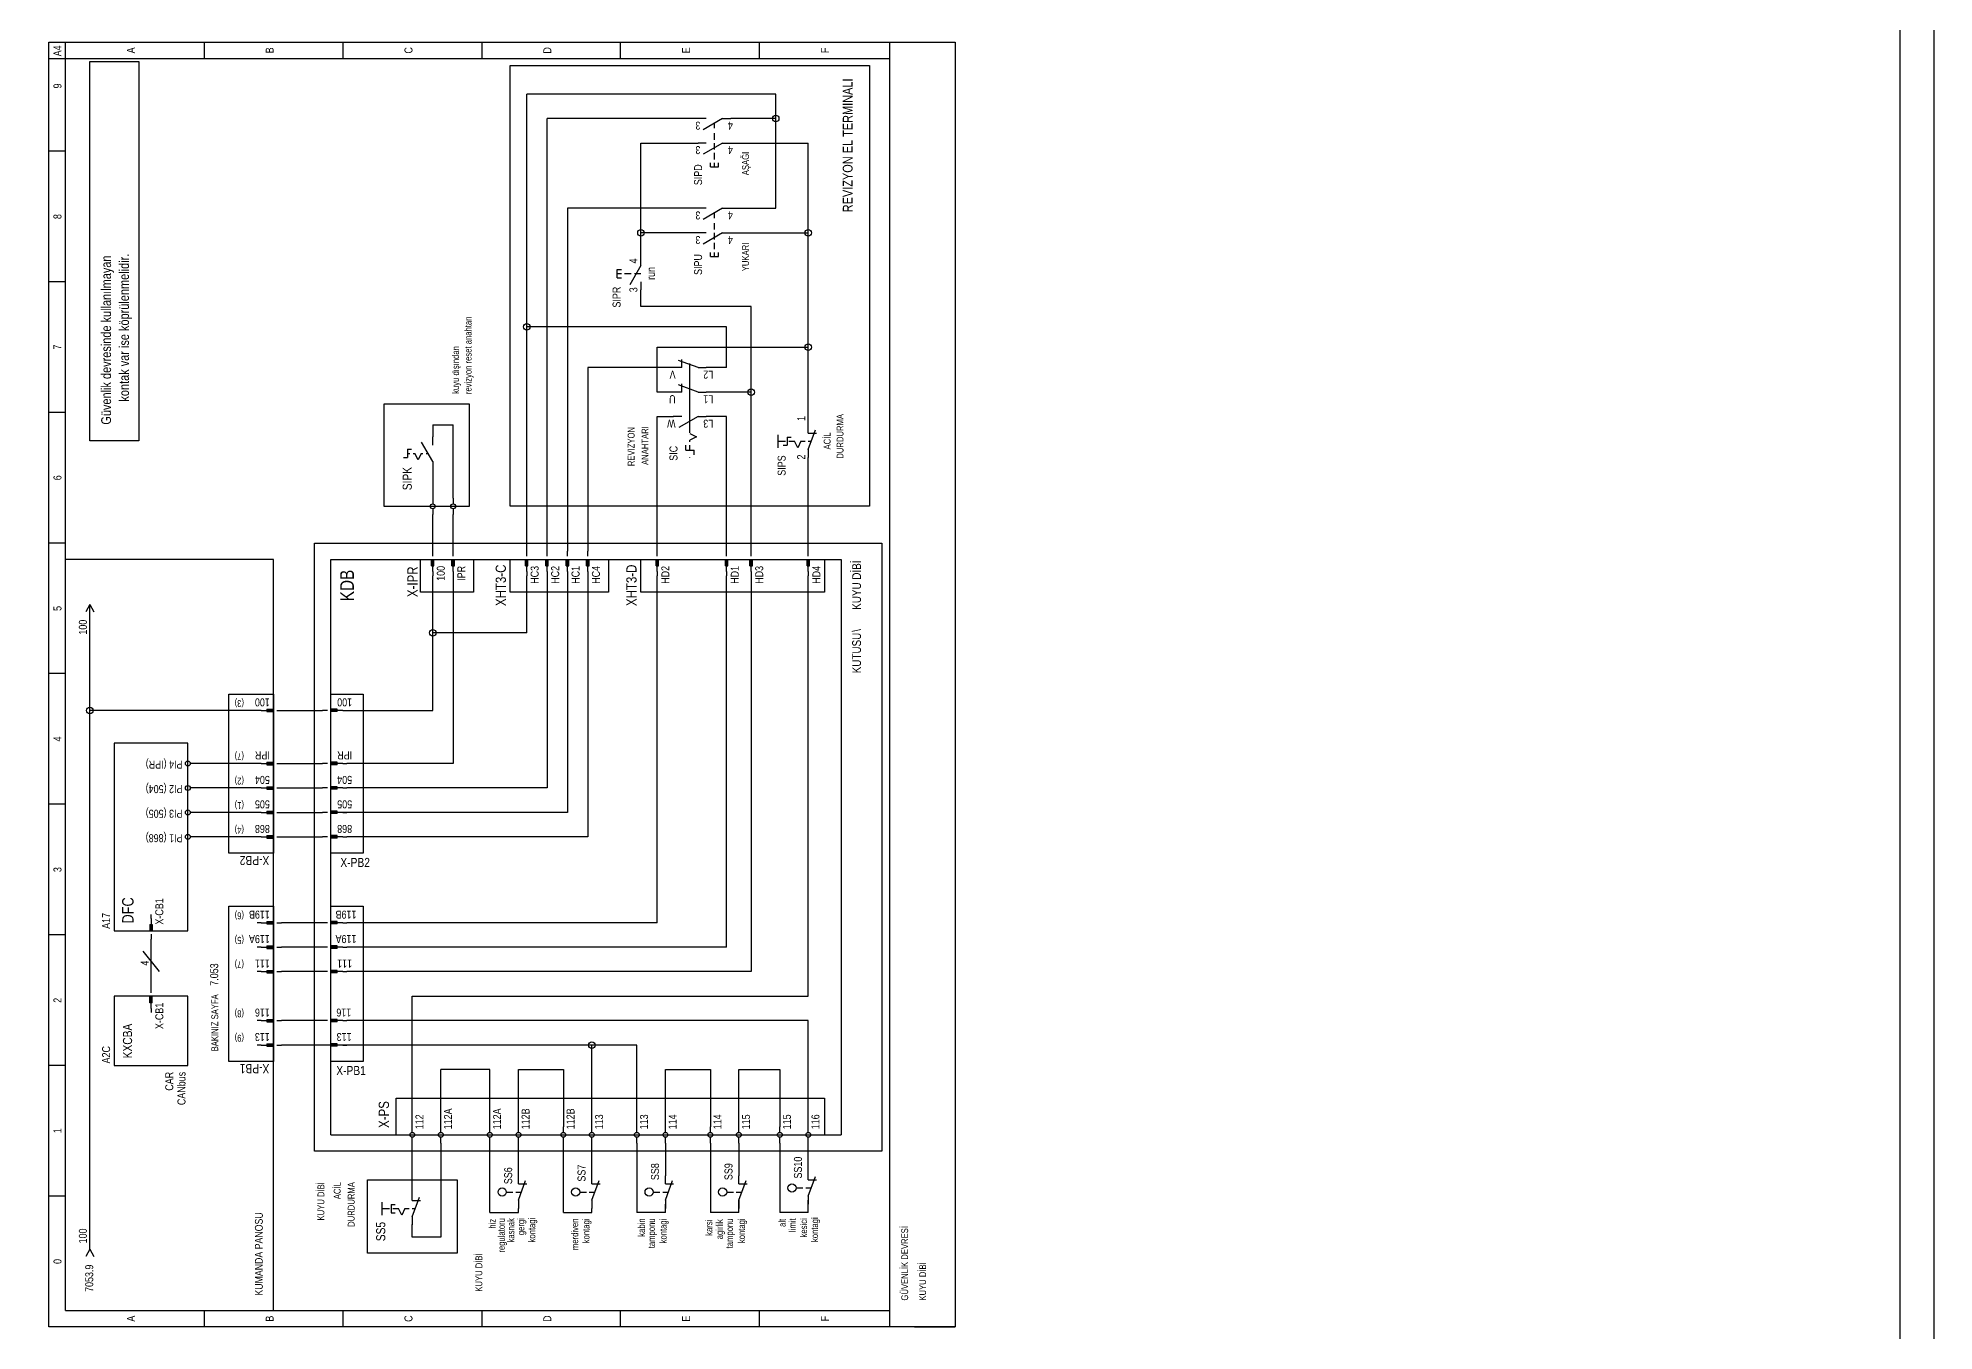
# Model space of a CAD drawing. Header units: centimetres. Extents: x 0 to 12993, y -30 to 2970.
# Drawn here: x 11597 to 12993, y 1019 to 1971 of the extents above; entities that cross this region are included whole.
import ezdxf
from ezdxf.enums import TextEntityAlignment as Align

# ---------------------------------------------------------------- set-up
doc = ezdxf.new("R2010")
doc.units = ezdxf.units.CM
for name, color, linetype in [('SCOTT-CERCEVE', 7, 'CONTINUOUS'), ('SCOTT-ELEKTRIK', 3, 'CONTINUOUS'), ('SCOTT-ELEKTRIK-YAZI', 4, 'CONTINUOUS')]:
    doc.layers.add(name, color=color, linetype=linetype)
doc.styles.get("Standard").update_dxf_attribs({"font": 'arial.ttf', "width": 0.8})

msp = doc.modelspace()

# ---------------------------------------------------------------- linework, layer by layer
at = {"layer": 'SCOTT-CERCEVE'}
for points in [[(0, 0), (12993.2, 0), (12993.2, 2970), (0, 2970)], [(100, 0), (12968.2, 0), (12968.2, 2970), (100, 2970)]]:
    msp.add_lwpolyline(points, close=True, dxfattribs=at)
at = {"layer": 'SCOTT-ELEKTRIK'}
for p, q in [((11605.4, 1022.3), (11605.4, 1968.1)), ((11605.4, 1968.1), (12272.6, 1968.1)), ((11605.4, 1956.1), (12224.5, 1956.1)), ((11617.5, 1034.3), (11617.5, 1968.1)), ((11719.6, 1968.1), (11719.6, 1956.1)), ((11821.8, 1968.1), (11821.8, 1956.1)), ((11924, 1968.1), (11924, 1956.1)), ((12026.2, 1956.1), (12026.2, 1968.1)), ((12128.4, 1956.1), (12128.4, 1968.1)), ((12224.5, 1022.3), (12224.5, 1968.1)), ((12272.6, 1968.1), (12272.6, 1022.3)), ((11635.5, 1674.5), (11635.5, 1953.9)), ((11635.5, 1953.9), (11671.6, 1953.9)), ((11671.6, 1953.9), (11671.6, 1674.5)), ((11945, 1626.4), (11945, 1950.9)), ((11945, 1950.9), (12209.5, 1950.9)), ((12209.5, 1950.9), (12209.5, 1626.4)), ((12140.4, 1929.9), (11957.1, 1929.9)), ((11957.1, 1758.6), (11957.1, 1929.9)), ((12140.4, 1911.9), (12140.4, 1929.9)), ((11972.1, 1593.3), (11972.1, 1911.9)), ((12083.3, 1911.9), (11972.1, 1911.9)), ((12089.3, 1911.9), (12083.3, 1911.9)), ((12101.3, 1911.9), (12087.1, 1903.7)), ((12095.3, 1904.7), (12095.3, 1908.4)), ((12095.3, 1896.2), (12095.3, 1901.1)), ((12101.3, 1911.9), (12107.3, 1911.9)), ((12140.4, 1911.9), (12107.3, 1911.9)), ((12140.4, 1845.8), (12140.4, 1911.9)), ((11617.5, 1887.8), (11605.4, 1887.8)), ((12041.2, 1893.8), (12083.3, 1893.8)), ((12041.2, 1827.7), (12041.2, 1893.8)), ((12089.3, 1893.8), (12083.3, 1893.8)), ((12101.3, 1893.8), (12087.1, 1885.6)), ((12095.3, 1889), (12095.3, 1893.8)), ((12095.3, 1881.8), (12095.3, 1886.6)), ((12101.3, 1893.8), (12107.3, 1893.8)), ((12107.3, 1893.8), (12164.4, 1893.8)), ((12164.4, 1827.7), (12164.4, 1893.8)), ((12092.3, 1876.4), (12092.3, 1879.4)), ((12092.3, 1876.4), (12098.3, 1876.4)), ((12095.3, 1876.4), (12095.3, 1879.4)), ((12098.3, 1876.4), (12098.3, 1879.4)), ((12083.3, 1845.8), (11987.1, 1845.8)), ((11987.1, 1845.8), (11987.1, 1593.3)), ((12089.3, 1845.8), (12083.3, 1845.8)), ((12101.3, 1845.8), (12087.1, 1837.5)), ((12101.3, 1845.8), (12107.3, 1845.8)), ((12107.3, 1845.8), (12140.4, 1845.8)), ((12095.3, 1838.5), (12095.3, 1842.3)), ((12095.3, 1830.1), (12095.3, 1834.9)), ((12083.3, 1827.7), (12041.2, 1827.7)), ((12041.2, 1809.7), (12041.2, 1827.7)), ((12089.3, 1827.7), (12083.3, 1827.7)), ((12101.3, 1827.7), (12087.1, 1819.5)), ((12095.3, 1822.9), (12095.3, 1827.7)), ((12095.3, 1815.7), (12095.3, 1820.5)), ((12101.3, 1827.7), (12107.3, 1827.7)), ((12107.3, 1827.7), (12164.4, 1827.7)), ((12164.4, 1743.6), (12164.4, 1827.7)), ((12041.2, 1803.7), (12033, 1789.5)), ((12041.2, 1803.7), (12041.2, 1809.7)), ((12092.3, 1810.3), (12092.3, 1813.3)), ((12092.3, 1810.3), (12098.3, 1810.3)), ((12095.3, 1810.3), (12095.3, 1813.3)), ((12098.3, 1810.3), (12098.3, 1813.3)), ((11617.5, 1791.7), (11605.4, 1791.7)), ((12023.8, 1800.7), (12026.8, 1800.7)), ((12023.8, 1794.7), (12023.8, 1800.7)), ((12023.8, 1797.7), (12026.8, 1797.7)), ((12023.8, 1794.7), (12026.8, 1794.7)), ((12029.2, 1797.7), (12034, 1797.7)), ((12036.4, 1797.7), (12041.2, 1797.7)), ((12041.2, 1791.7), (12041.2, 1785.7)), ((12041.2, 1773.6), (12041.2, 1785.7)), ((12122.3, 1773.6), (12041.2, 1773.6)), ((12122.3, 1710.5), (12122.3, 1773.6)), ((12104.3, 1758.6), (11957.1, 1758.6)), ((11957.1, 1593.3), (11957.1, 1758.6)), ((12104.3, 1728.6), (12104.3, 1758.6)), ((12053.2, 1710.5), (12053.2, 1743.6)), ((12053.2, 1743.6), (12164.4, 1743.6)), ((12083.3, 1728.6), (12068.8, 1733.8)), ((12071.3, 1728.6), (12071.3, 1734.6)), ((12077.3, 1680.5), (12077.3, 1731.6)), ((12164.4, 1686.4), (12164.4, 1743.6)), ((12002.1, 1728.6), (12002.1, 1593.3)), ((12065.2, 1728.6), (12002.1, 1728.6)), ((12065.2, 1728.6), (12065, 1728.6)), ((12071.3, 1728.6), (12065.2, 1728.6)), ((12083.3, 1728.6), (12089.3, 1728.6)), ((12089, 1728.6), (12089.3, 1728.6)), ((12104.3, 1728.6), (12089.3, 1728.6)), ((12065.2, 1710.5), (12053.2, 1710.5)), ((12065.2, 1710.5), (12065, 1710.5)), ((12071.3, 1710.5), (12065.2, 1710.5)), ((12083.3, 1710.5), (12068.8, 1715.8)), ((12071.3, 1710.5), (12071.3, 1716.5)), ((12083.3, 1710.5), (12089.3, 1710.5)), ((12089, 1710.5), (12089.3, 1710.5)), ((12122.3, 1710.5), (12089.3, 1710.5)), ((12122.3, 1593.3), (12122.3, 1710.5)), ((11617.5, 1695.5), (11605.4, 1695.5)), ((11851.9, 1701.5), (11851.9, 1626.4)), ((11915, 1701.5), (11851.9, 1701.5)), ((11915, 1626.4), (11915, 1701.5)), ((12053.2, 1692.5), (12065.2, 1692.5)), ((12053.2, 1593.3), (12053.2, 1692.5)), ((12065.2, 1692.5), (12065, 1692.5)), ((12071.3, 1692.5), (12065.2, 1692.5)), ((12083.3, 1692.5), (12069.1, 1684.3)), ((12083.3, 1692.5), (12089.3, 1692.5)), ((12089, 1692.5), (12089.3, 1692.5)), ((12104.3, 1692.5), (12089.3, 1692.5)), ((12104.3, 1593.3), (12104.3, 1692.5)), ((11887.9, 1686.5), (11903, 1686.5)), ((11887.9, 1686.5), (11887.9, 1677.5)), ((11887.9, 1671.5), (11887.9, 1677.5)), ((11903, 1632.4), (11903, 1686.5)), ((12077.3, 1679.9), (12082.1, 1677.5)), ((12082.1, 1677.5), (12077.3, 1675.1)), ((12077.3, 1673.9), (12077.3, 1675.1)), ((12142.3, 1669.4), (12142.3, 1679)), ((12148.8, 1677.3), (12151.8, 1677.3)), ((12148.8, 1677.3), (12148.8, 1671.3)), ((12164.4, 1680.3), (12164.4, 1686.4)), ((12164.4, 1668.3), (12169.7, 1682.8)), ((12164.4, 1680.3), (12170.4, 1680.3)), ((11671.6, 1674.5), (11635.5, 1674.5)), ((11866.3, 1662.4), (11869.3, 1662.4)), ((11869.3, 1668.4), (11872.3, 1668.4)), ((11869.3, 1668.4), (11869.3, 1662.4)), ((11869.3, 1665.4), (11871.1, 1665.4)), ((11873.5, 1665.4), (11874.7, 1665.4)), ((11877.1, 1660.6), (11874.7, 1665.4)), ((11879.5, 1665.4), (11877.1, 1660.6)), ((11879.5, 1665.4), (11880.7, 1665.4)), ((11887.9, 1659.4), (11879.7, 1673.7)), ((11883.1, 1665.4), (11884.5, 1665.4)), ((12074.3, 1667.8), (12074.3, 1671.5)), ((12074.3, 1667.8), (12080.3, 1667.8)), ((12077.3, 1667.8), (12077.3, 1671.5)), ((12077.3, 1662.4), (12077.3, 1662.6)), ((12080.3, 1664.2), (12080.3, 1667.8)), ((12142.3, 1674.3), (12147.6, 1674.3)), ((12145.8, 1671.3), (12148.8, 1671.3)), ((12150, 1674.3), (12154.2, 1674.3)), ((12156.6, 1669.5), (12154.2, 1674.3)), ((12159, 1674.3), (12156.6, 1669.5)), ((12159, 1674.3), (12162, 1674.3)), ((12164.4, 1674.3), (12166.6, 1674.3)), ((12164.4, 1668.3), (12164.4, 1662.3)), ((12164.4, 1662.3), (12164.4, 1662.4)), ((12164.4, 1593.3), (12164.4, 1662.3)), ((11887.9, 1659.4), (11887.9, 1653.4)), ((11887.9, 1653.4), (11887.9, 1632.4)), ((11851.9, 1626.4), (11915, 1626.4)), ((11887.9, 1632.4), (11887.9, 1628.2)), ((11887.9, 1624.6), (11887.9, 1620.4)), ((11887.9, 1593.3), (11887.9, 1620.4)), ((11903, 1632.4), (11903, 1628.2)), ((11903, 1624.6), (11903, 1620.4)), ((11903, 1593.3), (11903, 1620.4)), ((12209.5, 1626.4), (11945, 1626.4)), ((11617.5, 1599.3), (11605.4, 1599.3)), ((11800.8, 1151.5), (11800.8, 1599.3)), ((11800.8, 1599.3), (12218.5, 1599.3)), ((11887.9, 1589.7), (11887.9, 1593.3)), ((11903, 1589.7), (11903, 1593.3)), ((11957.1, 1589.7), (11957.1, 1593.3)), ((11972.1, 1589.7), (11972.1, 1593.3)), ((11987.1, 1589.7), (11987.1, 1593.3)), ((12002.1, 1589.7), (12002.1, 1593.3)), ((12053.2, 1589.7), (12053.2, 1593.3)), ((12104.3, 1589.7), (12104.3, 1593.3)), ((12122.3, 1589.7), (12122.3, 1593.3)), ((12164.4, 1589.7), (12164.4, 1593.3)), ((12218.5, 1599.3), (12218.5, 1151.5)), ((11770.7, 1587.3), (11617.5, 1587.3)), ((11770.7, 1034.3), (11770.7, 1587.3)), ((11812.8, 1163.6), (11812.8, 1587.3)), ((11812.8, 1587.3), (12188.5, 1587.3)), ((11878.9, 1563.3), (11878.9, 1587.3)), ((11878.9, 1587.3), (11918, 1587.3)), ((11887, 1587.3), (11888.8, 1587.3)), ((11887, 1582.5), (11887, 1587.3)), ((11887, 1582.5), (11888.8, 1582.5)), ((11887.3, 1582.5), (11887.3, 1587.3)), ((11887.6, 1582.5), (11887.6, 1587.3)), ((11887.9, 1578.3), (11887.9, 1587.3)), ((11887.9, 1578.3), (11887.9, 1575.3)), ((11888.2, 1582.5), (11888.2, 1587.3)), ((11888.5, 1582.5), (11888.5, 1587.3)), ((11888.8, 1582.5), (11888.8, 1587.3)), ((11902.1, 1587.3), (11903.9, 1587.3)), ((11902.1, 1582.5), (11902.1, 1587.3)), ((11902.1, 1582.5), (11903.9, 1582.5)), ((11902.4, 1582.5), (11902.4, 1587.3)), ((11902.7, 1582.5), (11902.7, 1587.3)), ((11903, 1578.3), (11903, 1587.3)), ((11903, 1578.3), (11903, 1575.3)), ((11903.3, 1582.5), (11903.3, 1587.3)), ((11903.6, 1582.5), (11903.6, 1587.3)), ((11903.9, 1582.5), (11903.9, 1587.3)), ((11918, 1587.3), (11918, 1563.3)), ((11945, 1563.3), (11945, 1587.3)), ((11945, 1587.3), (12017.2, 1587.3)), ((11956.2, 1587.3), (11958, 1587.3)), ((11956.2, 1582.5), (11956.2, 1587.3)), ((11956.2, 1582.5), (11958, 1582.5)), ((11956.5, 1582.5), (11956.5, 1587.3)), ((11956.8, 1582.5), (11956.8, 1587.3)), ((11957.1, 1578.3), (11957.1, 1587.3)), ((11957.1, 1578.3), (11957.1, 1575.3)), ((11957.4, 1582.5), (11957.4, 1587.3)), ((11957.7, 1582.5), (11957.7, 1587.3)), ((11958, 1582.5), (11958, 1587.3)), ((11971.2, 1587.3), (11973, 1587.3)), ((11971.2, 1582.5), (11971.2, 1587.3)), ((11971.2, 1582.5), (11973, 1582.5)), ((11971.5, 1582.5), (11971.5, 1587.3)), ((11971.8, 1582.5), (11971.8, 1587.3)), ((11972.1, 1578.3), (11972.1, 1587.3)), ((11972.1, 1578.3), (11972.1, 1575.3)), ((11972.4, 1582.5), (11972.4, 1587.3)), ((11972.7, 1582.5), (11972.7, 1587.3)), ((11973, 1582.5), (11973, 1587.3)), ((11986.2, 1587.3), (11988, 1587.3)), ((11986.2, 1582.5), (11986.2, 1587.3)), ((11986.2, 1582.5), (11988, 1582.5)), ((11986.5, 1582.5), (11986.5, 1587.3)), ((11986.8, 1582.5), (11986.8, 1587.3)), ((11987.1, 1578.3), (11987.1, 1587.3)), ((11987.1, 1578.3), (11987.1, 1575.3)), ((11987.4, 1582.5), (11987.4, 1587.3)), ((11987.7, 1582.5), (11987.7, 1587.3)), ((11988, 1582.5), (11988, 1587.3)), ((12001.2, 1587.3), (12003, 1587.3)), ((12001.2, 1582.5), (12001.2, 1587.3)), ((12001.2, 1582.5), (12003, 1582.5)), ((12001.5, 1582.5), (12001.5, 1587.3)), ((12001.8, 1582.5), (12001.8, 1587.3)), ((12002.1, 1578.3), (12002.1, 1587.3)), ((12002.1, 1578.3), (12002.1, 1575.3)), ((12002.4, 1582.5), (12002.4, 1587.3)), ((12002.7, 1582.5), (12002.7, 1587.3)), ((12003, 1582.5), (12003, 1587.3)), ((12017.2, 1587.3), (12017.2, 1563.3)), ((12041.2, 1563.3), (12041.2, 1587.3)), ((12041.2, 1587.3), (12176.4, 1587.3)), ((12052.3, 1587.3), (12054.1, 1587.3)), ((12052.3, 1582.5), (12052.3, 1587.3)), ((12052.3, 1582.5), (12054.1, 1582.5)), ((12052.6, 1582.5), (12052.6, 1587.3)), ((12052.9, 1582.5), (12052.9, 1587.3)), ((12053.2, 1578.3), (12053.2, 1587.3)), ((12053.2, 1578.3), (12053.2, 1575.3)), ((12053.5, 1582.5), (12053.5, 1587.3)), ((12053.8, 1582.5), (12053.8, 1587.3)), ((12054.1, 1582.5), (12054.1, 1587.3)), ((12103.4, 1587.3), (12105.2, 1587.3)), ((12103.4, 1582.5), (12103.4, 1587.3)), ((12103.4, 1582.5), (12105.2, 1582.5)), ((12103.7, 1582.5), (12103.7, 1587.3)), ((12104, 1582.5), (12104, 1587.3)), ((12104.3, 1578.3), (12104.3, 1587.3)), ((12104.3, 1578.3), (12104.3, 1575.3)), ((12104.6, 1582.5), (12104.6, 1587.3)), ((12104.9, 1582.5), (12104.9, 1587.3)), ((12105.2, 1582.5), (12105.2, 1587.3)), ((12121.4, 1587.3), (12123.2, 1587.3)), ((12121.4, 1582.5), (12121.4, 1587.3)), ((12121.4, 1582.5), (12123.2, 1582.5)), ((12121.7, 1582.5), (12121.7, 1587.3)), ((12122, 1582.5), (12122, 1587.3)), ((12122.3, 1578.3), (12122.3, 1587.3)), ((12122.3, 1578.3), (12122.3, 1575.3)), ((12122.6, 1582.5), (12122.6, 1587.3)), ((12122.9, 1582.5), (12122.9, 1587.3)), ((12123.2, 1582.5), (12123.2, 1587.3)), ((12163.5, 1587.3), (12165.3, 1587.3)), ((12163.5, 1582.5), (12163.5, 1587.3)), ((12163.5, 1582.5), (12165.3, 1582.5)), ((12163.8, 1582.5), (12163.8, 1587.3)), ((12164.1, 1582.5), (12164.1, 1587.3)), ((12164.4, 1578.3), (12164.4, 1587.3)), ((12164.4, 1578.3), (12164.4, 1575.3)), ((12164.7, 1582.5), (12164.7, 1587.3)), ((12165, 1582.5), (12165, 1587.3)), ((12165.3, 1582.5), (12165.3, 1587.3)), ((12176.4, 1587.3), (12176.4, 1563.3)), ((12188.5, 1587.3), (12188.5, 1163.6)), ((11887.9, 1533.2), (11887.9, 1575.3)), ((11903, 1575.3), (11903, 1437)), ((11957.1, 1533.2), (11957.1, 1575.3)), ((11972.1, 1575.3), (11972.1, 1419)), ((11987.1, 1575.3), (11987.1, 1401)), ((12002.1, 1575.3), (12002.1, 1383)), ((12053.2, 1319.8), (12053.2, 1575.3)), ((12104.3, 1301.8), (12104.3, 1575.3)), ((12122.3, 1575.3), (12122.3, 1283.8)), ((12164.4, 1265.7), (12164.4, 1575.3)), ((11635.5, 1554.2), (11632.5, 1548.8)), ((11635.5, 1554.2), (11638.5, 1548.8)), ((11635.5, 1476.1), (11635.5, 1554.2)), ((11918, 1563.3), (11878.9, 1563.3)), ((12017.2, 1563.3), (11945, 1563.3)), ((12176.4, 1563.3), (12041.2, 1563.3)), ((11957.1, 1533.2), (11887.9, 1533.2)), ((11887.9, 1476.1), (11887.9, 1533.2)), ((11617.5, 1503.2), (11605.4, 1503.2)), ((11737.7, 1370.9), (11737.7, 1488.1)), ((11737.7, 1488.1), (11770.7, 1488.1)), ((11770.7, 1488.1), (11770.7, 1370.9)), ((11812.8, 1370.9), (11812.8, 1488.1)), ((11812.8, 1488.1), (11836.8, 1488.1)), ((11836.8, 1488.1), (11836.8, 1370.9)), ((11635.5, 1079.4), (11635.5, 1476.1)), ((11758.7, 1476.1), (11635.5, 1476.1)), ((11761.7, 1476.1), (11758.7, 1476.1)), ((11761.7, 1476.1), (11770.7, 1476.1)), ((11765.9, 1477), (11770.7, 1477)), ((11765.9, 1477), (11765.9, 1475.2)), ((11765.9, 1476.7), (11770.7, 1476.7)), ((11765.9, 1476.4), (11770.7, 1476.4)), ((11765.9, 1475.8), (11770.7, 1475.8)), ((11765.9, 1475.5), (11770.7, 1475.5)), ((11765.9, 1475.2), (11770.7, 1475.2)), ((11770.7, 1477), (11770.7, 1475.2)), ((11773.1, 1476.1), (11776.7, 1476.1)), ((11776.7, 1476.1), (11806.8, 1476.1)), ((11810.4, 1476.1), (11806.8, 1476.1)), ((11812.8, 1475.2), (11812.8, 1477)), ((11817.6, 1477), (11812.8, 1477)), ((11817.6, 1476.7), (11812.8, 1476.7)), ((11817.6, 1476.4), (11812.8, 1476.4)), ((11821.8, 1476.1), (11812.8, 1476.1)), ((11817.6, 1475.8), (11812.8, 1475.8)), ((11817.6, 1475.5), (11812.8, 1475.5)), ((11817.6, 1475.2), (11812.8, 1475.2)), ((11817.6, 1475.2), (11817.6, 1477)), ((11821.8, 1476.1), (11824.8, 1476.1)), ((11824.8, 1476.1), (11887.9, 1476.1)), ((11653.5, 1452.1), (11653.5, 1313.8)), ((11707.6, 1452.1), (11653.5, 1452.1)), ((11707.6, 1313.8), (11707.6, 1452.1)), ((11765.9, 1437.9), (11770.7, 1437.9)), ((11765.9, 1437.9), (11765.9, 1436.1)), ((11770.7, 1437.9), (11770.7, 1436.1)), ((11812.8, 1436.1), (11812.8, 1437.9)), ((11817.6, 1437.9), (11812.8, 1437.9)), ((11817.6, 1436.1), (11817.6, 1437.9)), ((11713.6, 1437), (11709.4, 1437)), ((11758.7, 1437), (11713.6, 1437)), ((11761.7, 1437), (11758.7, 1437)), ((11761.7, 1437), (11770.7, 1437)), ((11765.9, 1437.6), (11770.7, 1437.6)), ((11765.9, 1437.3), (11770.7, 1437.3)), ((11765.9, 1436.7), (11770.7, 1436.7)), ((11765.9, 1436.4), (11770.7, 1436.4)), ((11765.9, 1436.1), (11770.7, 1436.1)), ((11773.1, 1437), (11776.7, 1437)), ((11776.7, 1437), (11806.8, 1437)), ((11810.4, 1437), (11806.8, 1437)), ((11817.6, 1437.6), (11812.8, 1437.6)), ((11817.6, 1437.3), (11812.8, 1437.3)), ((11821.8, 1437), (11812.8, 1437)), ((11817.6, 1436.7), (11812.8, 1436.7)), ((11817.6, 1436.4), (11812.8, 1436.4)), ((11817.6, 1436.1), (11812.8, 1436.1)), ((11821.8, 1437), (11824.8, 1437)), ((11903, 1437), (11824.8, 1437)), ((11713.6, 1419), (11709.4, 1419)), ((11758.7, 1419), (11713.6, 1419)), ((11761.7, 1419), (11758.7, 1419)), ((11761.7, 1419), (11770.7, 1419)), ((11765.9, 1419.9), (11770.7, 1419.9)), ((11765.9, 1419.9), (11765.9, 1418.1)), ((11765.9, 1419.6), (11770.7, 1419.6)), ((11765.9, 1419.3), (11770.7, 1419.3)), ((11765.9, 1418.7), (11770.7, 1418.7)), ((11765.9, 1418.4), (11770.7, 1418.4)), ((11765.9, 1418.1), (11770.7, 1418.1)), ((11770.7, 1419.9), (11770.7, 1418.1)), ((11773.1, 1419), (11776.7, 1419)), ((11776.7, 1419), (11806.8, 1419)), ((11810.4, 1419), (11806.8, 1419)), ((11812.8, 1418.1), (11812.8, 1419.9)), ((11817.6, 1419.9), (11812.8, 1419.9)), ((11817.6, 1419.6), (11812.8, 1419.6)), ((11817.6, 1419.3), (11812.8, 1419.3)), ((11821.8, 1419), (11812.8, 1419)), ((11817.6, 1418.7), (11812.8, 1418.7)), ((11817.6, 1418.4), (11812.8, 1418.4)), ((11817.6, 1418.1), (11812.8, 1418.1)), ((11817.6, 1418.1), (11817.6, 1419.9)), ((11821.8, 1419), (11824.8, 1419)), ((11972.1, 1419), (11824.8, 1419)), ((11617.5, 1407), (11605.4, 1407)), ((11713.6, 1401), (11709.4, 1401)), ((11758.7, 1401), (11713.6, 1401)), ((11761.7, 1401), (11758.7, 1401)), ((11761.7, 1401), (11770.7, 1401)), ((11765.9, 1401.9), (11770.7, 1401.9)), ((11765.9, 1401.9), (11765.9, 1400.1)), ((11765.9, 1401.6), (11770.7, 1401.6)), ((11765.9, 1401.3), (11770.7, 1401.3)), ((11765.9, 1400.7), (11770.7, 1400.7)), ((11765.9, 1400.4), (11770.7, 1400.4)), ((11765.9, 1400.1), (11770.7, 1400.1)), ((11770.7, 1401.9), (11770.7, 1400.1)), ((11773.1, 1401), (11776.7, 1401)), ((11776.7, 1401), (11806.8, 1401)), ((11810.4, 1401), (11806.8, 1401)), ((11812.8, 1400.1), (11812.8, 1401.9)), ((11817.6, 1401.9), (11812.8, 1401.9)), ((11817.6, 1401.6), (11812.8, 1401.6)), ((11817.6, 1401.3), (11812.8, 1401.3)), ((11821.8, 1401), (11812.8, 1401)), ((11817.6, 1400.7), (11812.8, 1400.7)), ((11817.6, 1400.4), (11812.8, 1400.4)), ((11817.6, 1400.1), (11812.8, 1400.1)), ((11817.6, 1400.1), (11817.6, 1401.9)), ((11821.8, 1401), (11824.8, 1401)), ((11824.8, 1401), (11821.8, 1401)), ((11987.1, 1401), (11824.8, 1401)), ((11713.6, 1383), (11709.4, 1383)), ((11758.7, 1383), (11713.6, 1383)), ((11761.7, 1383), (11758.7, 1383)), ((11761.7, 1383), (11770.7, 1383)), ((11765.9, 1383.9), (11770.7, 1383.9)), ((11765.9, 1383.9), (11765.9, 1382)), ((11765.9, 1383.6), (11770.7, 1383.6)), ((11765.9, 1383.3), (11770.7, 1383.3)), ((11765.9, 1382.6), (11770.7, 1382.6)), ((11765.9, 1382.3), (11770.7, 1382.3)), ((11765.9, 1382), (11770.7, 1382)), ((11770.7, 1383.9), (11770.7, 1382)), ((11773.1, 1383), (11776.7, 1383)), ((11776.7, 1383), (11806.8, 1383)), ((11810.4, 1383), (11806.8, 1383)), ((11812.8, 1382), (11812.8, 1383.9)), ((11817.6, 1383.9), (11812.8, 1383.9)), ((11817.6, 1383.6), (11812.8, 1383.6)), ((11817.6, 1383.3), (11812.8, 1383.3)), ((11821.8, 1383), (11812.8, 1383)), ((11817.6, 1382.6), (11812.8, 1382.6)), ((11817.6, 1382.3), (11812.8, 1382.3)), ((11817.6, 1382), (11812.8, 1382)), ((11817.6, 1382), (11817.6, 1383.9)), ((11821.8, 1383), (11824.8, 1383)), ((12002.1, 1383), (11824.8, 1383)), ((11770.7, 1370.9), (11737.7, 1370.9)), ((11836.8, 1370.9), (11812.8, 1370.9)), ((11737.7, 1217.7), (11737.7, 1331.9)), ((11737.7, 1331.9), (11770.7, 1331.9)), ((11770.7, 1331.9), (11770.7, 1217.7)), ((11812.8, 1217.7), (11812.8, 1331.9)), ((11812.8, 1331.9), (11836.8, 1331.9)), ((11836.8, 1331.9), (11836.8, 1217.7)), ((11653.5, 1313.8), (11707.6, 1313.8)), ((11679.7, 1318.6), (11679.7, 1313.8)), ((11679.7, 1318.6), (11681.5, 1318.6)), ((11679.7, 1313.8), (11681.5, 1313.8)), ((11680, 1318.6), (11680, 1313.8)), ((11680.3, 1318.6), (11680.3, 1313.8)), ((11680.6, 1322.8), (11680.6, 1325.9)), ((11680.6, 1322.8), (11680.6, 1313.8)), ((11680.9, 1318.6), (11680.9, 1313.8)), ((11681.2, 1318.6), (11681.2, 1313.8)), ((11681.5, 1318.6), (11681.5, 1313.8)), ((11761.7, 1319.8), (11758.7, 1319.8)), ((11761.7, 1319.8), (11770.7, 1319.8)), ((11765.9, 1320.7), (11770.7, 1320.7)), ((11765.9, 1320.7), (11765.9, 1318.9)), ((11765.9, 1320.4), (11770.7, 1320.4)), ((11765.9, 1320.1), (11770.7, 1320.1)), ((11765.9, 1319.5), (11770.7, 1319.5)), ((11765.9, 1319.2), (11770.7, 1319.2)), ((11765.9, 1318.9), (11770.7, 1318.9)), ((11770.7, 1320.7), (11770.7, 1318.9)), ((11773.1, 1319.8), (11776.7, 1319.8)), ((11806.8, 1319.8), (11776.7, 1319.8)), ((11810.4, 1319.8), (11806.8, 1319.8)), ((11812.8, 1318.9), (11812.8, 1320.7)), ((11817.6, 1320.7), (11812.8, 1320.7)), ((11817.6, 1320.4), (11812.8, 1320.4)), ((11817.6, 1320.1), (11812.8, 1320.1)), ((11821.8, 1319.8), (11812.8, 1319.8)), ((11817.6, 1319.5), (11812.8, 1319.5)), ((11817.6, 1319.2), (11812.8, 1319.2)), ((11817.6, 1318.9), (11812.8, 1318.9)), ((11817.6, 1318.9), (11817.6, 1320.7)), ((11821.8, 1319.8), (11824.8, 1319.8)), ((12053.2, 1319.8), (11824.8, 1319.8)), ((11617.5, 1310.8), (11605.4, 1310.8)), ((11674.6, 1298.8), (11686.6, 1283.8)), ((11680.6, 1311.4), (11680.6, 1307.8)), ((11680.6, 1271.8), (11680.6, 1307.8)), ((11761.7, 1301.8), (11758.7, 1301.8)), ((11761.7, 1301.8), (11770.7, 1301.8)), ((11765.9, 1302.7), (11770.7, 1302.7)), ((11765.9, 1302.7), (11765.9, 1300.9)), ((11765.9, 1302.4), (11770.7, 1302.4)), ((11765.9, 1302.1), (11770.7, 1302.1)), ((11765.9, 1301.5), (11770.7, 1301.5)), ((11765.9, 1301.2), (11770.7, 1301.2)), ((11765.9, 1300.9), (11770.7, 1300.9)), ((11770.7, 1302.7), (11770.7, 1300.9)), ((11773.1, 1301.8), (11776.7, 1301.8)), ((11806.8, 1301.8), (11776.7, 1301.8)), ((11810.4, 1301.8), (11806.8, 1301.8)), ((11812.8, 1300.9), (11812.8, 1302.7)), ((11817.6, 1302.7), (11812.8, 1302.7)), ((11817.6, 1302.4), (11812.8, 1302.4)), ((11817.6, 1302.1), (11812.8, 1302.1)), ((11821.8, 1301.8), (11812.8, 1301.8)), ((11817.6, 1301.5), (11812.8, 1301.5)), ((11817.6, 1301.2), (11812.8, 1301.2)), ((11817.6, 1300.9), (11812.8, 1300.9)), ((11817.6, 1300.9), (11817.6, 1302.7)), ((11821.8, 1301.8), (11824.8, 1301.8)), ((12104.3, 1301.8), (11824.8, 1301.8)), ((11765.9, 1284.7), (11770.7, 1284.7)), ((11765.9, 1284.7), (11765.9, 1282.9)), ((11765.9, 1284.4), (11770.7, 1284.4)), ((11770.7, 1284.7), (11770.7, 1282.9)), ((11812.8, 1282.9), (11812.8, 1284.7)), ((11817.6, 1284.7), (11812.8, 1284.7)), ((11817.6, 1284.4), (11812.8, 1284.4)), ((11817.6, 1282.9), (11817.6, 1284.7)), ((11680.6, 1268.2), (11680.6, 1271.8)), ((11761.7, 1283.8), (11758.7, 1283.8)), ((11761.7, 1283.8), (11770.7, 1283.8)), ((11765.9, 1284.1), (11770.7, 1284.1)), ((11765.9, 1283.5), (11770.7, 1283.5)), ((11765.9, 1283.2), (11770.7, 1283.2)), ((11765.9, 1282.9), (11770.7, 1282.9)), ((11773.1, 1283.8), (11776.7, 1283.8)), ((11806.8, 1283.8), (11776.7, 1283.8)), ((11810.4, 1283.8), (11806.8, 1283.8)), ((11817.6, 1284.1), (11812.8, 1284.1)), ((11821.8, 1283.8), (11812.8, 1283.8)), ((11817.6, 1283.5), (11812.8, 1283.5)), ((11817.6, 1283.2), (11812.8, 1283.2)), ((11817.6, 1282.9), (11812.8, 1282.9)), ((11821.8, 1283.8), (11824.8, 1283.8)), ((12122.3, 1283.8), (11824.8, 1283.8)), ((11653.5, 1265.7), (11653.5, 1214.7)), ((11707.6, 1265.7), (11653.5, 1265.7)), ((11681.5, 1265.7), (11679.7, 1265.7)), ((11679.7, 1260.9), (11679.7, 1265.7)), ((11681.5, 1260.9), (11679.7, 1260.9)), ((11680, 1260.9), (11680, 1265.7)), ((11680.3, 1260.9), (11680.3, 1265.7)), ((11680.6, 1256.7), (11680.6, 1265.7)), ((11680.6, 1256.7), (11680.6, 1253.7)), ((11680.9, 1260.9), (11680.9, 1265.7)), ((11681.2, 1260.9), (11681.2, 1265.7)), ((11681.5, 1260.9), (11681.5, 1265.7)), ((11707.6, 1214.7), (11707.6, 1265.7)), ((11872.9, 1169.6), (11872.9, 1265.7)), ((11872.9, 1265.7), (12164.4, 1265.7)), ((11761.7, 1247.7), (11758.7, 1247.7)), ((11761.7, 1247.7), (11770.7, 1247.7)), ((11765.9, 1248.6), (11770.7, 1248.6)), ((11765.9, 1248.6), (11765.9, 1246.8)), ((11765.9, 1248.3), (11770.7, 1248.3)), ((11765.9, 1248), (11770.7, 1248)), ((11765.9, 1247.4), (11770.7, 1247.4)), ((11765.9, 1247.1), (11770.7, 1247.1)), ((11765.9, 1246.8), (11770.7, 1246.8)), ((11770.7, 1248.6), (11770.7, 1246.8)), ((11773.1, 1247.7), (11776.7, 1247.7)), ((11806.8, 1247.7), (11776.7, 1247.7)), ((11810.4, 1247.7), (11806.8, 1247.7)), ((11812.8, 1246.8), (11812.8, 1248.6)), ((11817.6, 1248.6), (11812.8, 1248.6)), ((11817.6, 1248.3), (11812.8, 1248.3)), ((11817.6, 1248), (11812.8, 1248)), ((11821.8, 1247.7), (11812.8, 1247.7)), ((11817.6, 1247.4), (11812.8, 1247.4)), ((11817.6, 1247.1), (11812.8, 1247.1)), ((11817.6, 1246.8), (11812.8, 1246.8)), ((11817.6, 1246.8), (11817.6, 1248.6)), ((11821.8, 1247.7), (11824.8, 1247.7)), ((12164.4, 1247.7), (11824.8, 1247.7)), ((12164.4, 1169.6), (12164.4, 1247.7)), ((11761.7, 1229.7), (11758.7, 1229.7)), ((11761.7, 1229.7), (11770.7, 1229.7)), ((11765.9, 1230.6), (11770.7, 1230.6)), ((11765.9, 1230.6), (11765.9, 1228.8)), ((11765.9, 1230.3), (11770.7, 1230.3)), ((11765.9, 1230), (11770.7, 1230)), ((11765.9, 1229.4), (11770.7, 1229.4)), ((11765.9, 1229.1), (11770.7, 1229.1)), ((11765.9, 1228.8), (11770.7, 1228.8)), ((11770.7, 1230.6), (11770.7, 1228.8)), ((11773.1, 1229.7), (11776.7, 1229.7)), ((11806.8, 1229.7), (11776.7, 1229.7)), ((11810.4, 1229.7), (11806.8, 1229.7)), ((12005.1, 1229.7), (11806.8, 1229.7)), ((11812.8, 1228.8), (11812.8, 1230.6)), ((11817.6, 1230.6), (11812.8, 1230.6)), ((11817.6, 1230.3), (11812.8, 1230.3)), ((11817.6, 1230), (11812.8, 1230)), ((11821.8, 1229.7), (11812.8, 1229.7)), ((11817.6, 1229.4), (11812.8, 1229.4)), ((11817.6, 1229.1), (11812.8, 1229.1)), ((11817.6, 1228.8), (11812.8, 1228.8)), ((11817.6, 1228.8), (11817.6, 1230.6)), ((11821.8, 1229.7), (11824.8, 1229.7)), ((12005.1, 1169.6), (12005.1, 1229.7)), ((12038.2, 1229.7), (12005.1, 1229.7)), ((12038.2, 1169.6), (12038.2, 1229.7)), ((11617.5, 1214.7), (11605.4, 1214.7)), ((11653.5, 1214.7), (11707.6, 1214.7)), ((11770.7, 1217.7), (11737.7, 1217.7)), ((11836.8, 1217.7), (11812.8, 1217.7)), ((11893.9, 1169.6), (11893.9, 1211.7)), ((11930, 1211.7), (11893.9, 1211.7)), ((11930, 1169.6), (11930, 1211.7)), ((11951, 1211.7), (11984.1, 1211.7)), ((11951, 1169.6), (11951, 1211.7)), ((11984.1, 1211.7), (11984.1, 1169.6)), ((12059.2, 1169.6), (12059.2, 1211.7)), ((12059.2, 1211.7), (12092.3, 1211.7)), ((12092.3, 1211.7), (12092.3, 1169.6)), ((12113.3, 1169.6), (12113.3, 1211.7)), ((12113.3, 1211.7), (12143.4, 1211.7)), ((12143.4, 1211.7), (12143.4, 1169.6)), ((11860.9, 1163.6), (11860.9, 1190.6)), ((11860.9, 1190.6), (12176.4, 1190.6)), ((12176.4, 1190.6), (12176.4, 1163.6)), ((11812.8, 1163.6), (12188.5, 1163.6)), ((11872.9, 1165.4), (11872.9, 1169.6)), ((11872.9, 1157.6), (11872.9, 1161.8)), ((11893.9, 1165.4), (11893.9, 1169.6)), ((11893.9, 1157.6), (11893.9, 1161.8)), ((11930, 1165.4), (11930, 1169.6)), ((11930, 1157.6), (11930, 1161.8)), ((11951, 1165.4), (11951, 1169.6)), ((11951, 1157.6), (11951, 1161.8)), ((11984.1, 1165.4), (11984.1, 1169.6)), ((11984.1, 1157.6), (11984.1, 1161.8)), ((12005.1, 1165.4), (12005.1, 1169.6)), ((12005.1, 1157.6), (12005.1, 1161.8)), ((12038.2, 1165.4), (12038.2, 1169.6)), ((12038.2, 1157.6), (12038.2, 1161.8)), ((12059.2, 1165.4), (12059.2, 1169.6)), ((12059.2, 1157.6), (12059.2, 1161.8)), ((12092.3, 1165.4), (12092.3, 1169.6)), ((12092.3, 1157.6), (12092.3, 1161.8)), ((12113.3, 1165.4), (12113.3, 1169.6)), ((12113.3, 1157.6), (12113.3, 1161.8)), ((12143.4, 1165.4), (12143.4, 1169.6)), ((12143.4, 1157.6), (12143.4, 1161.8)), ((12164.4, 1165.4), (12164.4, 1169.6)), ((12164.4, 1157.6), (12164.4, 1161.8)), ((12218.5, 1151.5), (11800.8, 1151.5)), ((11872.9, 1121.4), (11872.9, 1157.6)), ((11893.9, 1157.6), (11893.9, 1088.4)), ((11930, 1106.5), (11930, 1157.6)), ((11951, 1133.5), (11951, 1157.6)), ((11984.1, 1106.5), (11984.1, 1157.6)), ((12005.1, 1133.5), (12005.1, 1157.6)), ((12038.2, 1157.6), (12038.2, 1106.5)), ((12059.2, 1157.6), (12059.2, 1133.5)), ((12092.3, 1157.6), (12092.3, 1106.5)), ((12113.3, 1157.6), (12113.3, 1133.5)), ((12143.4, 1157.6), (12143.4, 1106.5)), ((12164.4, 1136.5), (12164.4, 1157.6)), ((11951, 1127.5), (11951, 1133.5)), ((12005.1, 1127.5), (12005.1, 1133.5)), ((12059.2, 1127.5), (12059.2, 1133.5)), ((12113.3, 1127.5), (12113.3, 1133.5)), ((12164.4, 1130.5), (12164.4, 1136.5)), ((12164.4, 1118.5), (12169.7, 1132.9)), ((11617.5, 1118.5), (11605.4, 1118.5)), ((11839.8, 1076.4), (11839.8, 1130.5)), ((11839.8, 1130.5), (11906, 1130.5)), ((11872.9, 1115.4), (11872.9, 1121.4)), ((11872.9, 1103.3), (11878.2, 1117.8)), ((11906, 1130.5), (11906, 1076.4)), ((11942, 1121.5), (11947, 1121.5)), ((11949.1, 1121.5), (11953.2, 1121.5)), ((11951, 1115.5), (11956.3, 1129.9)), ((11951, 1127.5), (11957.1, 1127.5)), ((11996.1, 1121.5), (12001.1, 1121.5)), ((12003.2, 1121.5), (12007.3, 1121.5)), ((12005.1, 1115.5), (12010.4, 1129.9)), ((12005.1, 1127.5), (12011.1, 1127.5)), ((12050.2, 1121.5), (12055.2, 1121.5)), ((12057.3, 1121.5), (12061.4, 1121.5)), ((12059.2, 1115.5), (12064.5, 1129.9)), ((12059.2, 1127.5), (12065.2, 1127.5)), ((12104.3, 1121.5), (12109.3, 1121.5)), ((12111.4, 1121.5), (12115.5, 1121.5)), ((12113.3, 1115.5), (12118.6, 1129.9)), ((12113.3, 1127.5), (12119.3, 1127.5)), ((12155.4, 1124.5), (12160.3, 1124.5)), ((12162.5, 1124.5), (12166.6, 1124.5)), ((12164.4, 1130.5), (12170.4, 1130.5)), ((12164.4, 1118.5), (12164.4, 1112.5)), ((11850.8, 1104.4), (11850.8, 1114.1)), ((11850.8, 1109.4), (11856.1, 1109.4)), ((11857.3, 1112.4), (11860.3, 1112.4)), ((11857.3, 1112.4), (11857.3, 1106.3)), ((11857.3, 1106.3), (11860.3, 1106.3)), ((11858.5, 1109.4), (11862.7, 1109.4)), ((11865.1, 1104.5), (11862.7, 1109.4)), ((11867.5, 1109.4), (11865.1, 1104.5)), ((11867.5, 1109.4), (11870.5, 1109.4)), ((11872.9, 1115.4), (11878.9, 1115.4)), ((11872.9, 1109.4), (11875.1, 1109.4)), ((11872.9, 1103.3), (11872.9, 1097.3)), ((11930, 1106.5), (11951, 1106.5)), ((11951, 1115.5), (11951, 1109.5)), ((11951, 1106.5), (11951, 1109.5)), ((11984.1, 1106.5), (12005.1, 1106.5)), ((12005.1, 1115.5), (12005.1, 1109.5)), ((12005.1, 1106.5), (12005.1, 1109.5)), ((12059.2, 1106.5), (12038.2, 1106.5)), ((12059.2, 1115.5), (12059.2, 1109.5)), ((12059.2, 1106.5), (12059.2, 1112.5)), ((12113.3, 1106.5), (12092.3, 1106.5)), ((12113.3, 1115.5), (12113.3, 1109.5)), ((12113.3, 1106.5), (12113.3, 1115.5)), ((12164.4, 1106.5), (12143.4, 1106.5)), ((12164.4, 1106.5), (12164.4, 1115.5)), ((11872.9, 1097.3), (11872.9, 1097.5)), ((11872.9, 1088.4), (11872.9, 1097.3)), ((11635.5, 1079.4), (11632.5, 1074)), ((11635.5, 1079.4), (11638.5, 1074)), ((11906, 1076.4), (11839.8, 1076.4)), ((11893.9, 1088.4), (11872.9, 1088.4)), ((11617.5, 1034.3), (12224.5, 1034.3)), ((11719.6, 1034.3), (11719.6, 1022.3)), ((11821.8, 1034.3), (11821.8, 1022.3)), ((11924, 1034.3), (11924, 1022.3)), ((12026.2, 1022.3), (12026.2, 1034.3)), ((12128.4, 1022.3), (12128.4, 1034.3)), ((12224.5, 1022.3), (12224.5, 1034.3)), ((12272.6, 1022.3), (11605.4, 1022.3)), ((12242.6, 1022.3), (12272.6, 1022.3))]:
    msp.add_line(p, q, dxfattribs=at)
for centre, radius in [((12140.4, 1911.9), 2.4), ((12041.2, 1827.7), 2.4), ((12164.4, 1827.7), 2.4), ((11957.1, 1758.6), 2.4), ((12164.4, 1743.6), 2.4), ((12122.3, 1710.5), 2.4), ((11887.9, 1626.4), 1.8), ((11903, 1626.4), 1.8), ((11887.9, 1533.2), 2.4), ((11635.5, 1476.1), 2.4), ((11707.6, 1437), 1.8), ((11707.6, 1419), 1.8), ((11707.6, 1401), 1.8), ((11707.6, 1383), 1.8), ((12005.1, 1229.7), 2.4), ((11872.9, 1163.6), 1.8), ((11893.9, 1163.6), 1.8), ((11930, 1163.6), 1.8), ((11951, 1163.6), 1.8), ((11984.1, 1163.6), 1.8), ((12005.1, 1163.6), 1.8), ((12038.2, 1163.6), 1.8), ((12059.2, 1163.6), 1.8), ((12092.3, 1163.6), 1.8), ((12113.3, 1163.6), 1.8), ((12143.4, 1163.6), 1.8), ((12164.4, 1163.6), 1.8), ((11939, 1121.5), 3.01), ((11993.1, 1121.5), 3.01), ((12047.2, 1121.5), 3.01), ((12101.3, 1121.5), 3.01), ((12152.4, 1124.5), 3.01)]:
    msp.add_circle(centre, radius, dxfattribs=at)

# ---------------------------------------------------------------- texts
at = {"layer": 'SCOTT-ELEKTRIK-YAZI', "width": 0.8}
for s, height, rotation, p in [('A4', 5.89, 90, (11614.6, 1957.7)), ('3', 5.89, 180, (12085, 1909.6)), ('3', 5.89, 180, (12085, 1891.6)), ('3', 5.89, 180, (12085, 1843.5)), ('3', 5.89, 180, (12085, 1825.4)), ('Güvenlik devresinde kullanılmayan', 7.213, 90, (11651.1, 1686.5)), ('kontak var ise köprülenmelidir.', 7.213, 90, (11664.3, 1703.5)), ('run', 5.89, 90, (12051.5, 1793.1)), ('3', 5.89, 90, (12038.6, 1784)), ('revizyon reset anahtarı', 5.049, 90, (11916.5, 1709)), ('kuyu dışından', 5.049, 90, (11907.3, 1709.2)), ('V', 5.89, 180, (12066.7, 1726.3)), ('U', 5.89, 180, (12066.7, 1708.2)), ('W', 5.89, 180, (12066.7, 1690.2)), ('1', 5.89, 90, (12162.1, 1689.2)), ('100', 5.89, 180, (11768, 1485)), ('PI4 (IPR)', 5.89, 180, (11703.7, 1439.1)), ('IPR', 5.89, 180, (11768, 1445.9)), ('504', 5.89, 180, (11768, 1427.9)), ('PI2 (504)', 5.89, 180, (11703.7, 1421.1)), ('505', 5.89, 180, (11768, 1409.9)), ('PI3 (505)', 5.89, 180, (11703.7, 1403)), ('PI1 (868)', 5.89, 180, (11703.7, 1385)), ('868', 5.89, 180, (11768, 1391.8)), ('X-PB2', 6.73, 180, (11767.6, 1369)), ('A17', 5.89, 90, (11650.4, 1315.3)), ('DFC', 8.41, 90, (11667.7, 1319.2)), ('X-CB1', 5.89, 90, (11689.6, 1318.4)), ('119B', 5.89, 180, (11768, 1328.7)), ('119A', 5.89, 180, (11768, 1310.7)), ('4', 5.89, 90, (11678.9, 1288.2)), ('7.053', 5.89, 90, (11730, 1273.4)), ('111', 5.89, 180, (11768, 1292.7)), ('116', 5.89, 180, (11768, 1256.6)), ('A2C', 5.89, 90, (11650.4, 1216.2)), ('113', 5.89, 180, (11768, 1238.6)), ('X-PB1', 6.73, 180, (11767.6, 1215.7)), ('X-PS', 7.57, 90, (11855.7, 1168.7)), ('112', 5.89, 90, (11881.1, 1167.7)), ('112A', 5.89, 90, (11902.1, 1167.7)), ('112A', 5.89, 90, (11938.2, 1167.7)), ('112B', 5.89, 90, (11959.2, 1167.7)), ('112B', 5.89, 90, (11992.3, 1167.7)), ('113', 5.89, 90, (12013.3, 1167.7)), ('113', 5.89, 90, (12046.4, 1167.7)), ('114', 5.89, 90, (12067.4, 1167.7)), ('114', 5.89, 90, (12100.5, 1167.7)), ('115', 5.89, 90, (12121.5, 1167.7)), ('115', 5.89, 90, (12151.6, 1167.7)), ('116', 5.89, 90, (12172.6, 1167.7)), ('SS7', 5.89, 90, (12000.4, 1129.2)), ('KUMANDA PANOSU', 5.77, 90, (11762.8, 1045.3)), ('100', 5.89, 90, (11633.3, 1083.7)), ('GÜVENLİK DEVRESİ', 5.049, 90, (12237.9, 1041.6)), ('KUYU DİBİ', 5.05, 90, (12251.1, 1041.6))]:
    msp.add_text(s, height=height, rotation=rotation, dxfattribs=at).set_placement(p)
for s, height, p in [('A', 5.89, (11668.7, 1962.1)), ('B', 5.89, (11770.8, 1962.1)), ('C', 5.89, (11873, 1962.1)), ('D', 5.89, (11975.2, 1962.1)), ('E', 5.89, (12077.4, 1962.1)), ('F', 5.89, (12179.6, 1962.1)), ('9', 5.89, (11614.6, 1935.9)), ('AŞAĞI', 5.05, (12120.7, 1878.8)), ('8', 5.89, (11614.6, 1839.7)), ('YUKARI', 5.05, (12120.7, 1810)), ('7', 5.89, (11614.6, 1743.6)), ('DURDURMA', 5.05, (12190.3, 1677.9)), ('ACİL', 5.05, (12180.8, 1674.5)), ('SIPS', 5.89, (12147.7, 1656.4)), ('6', 5.89, (11614.6, 1647.4)), ('SIPK', 6.73, (11872.5, 1646.8)), ('5', 5.89, (11614.6, 1551.2)), ('4', 5.89, (11614.6, 1455.1)), ('3', 5.89, (11614.6, 1358.9)), ('2', 5.89, (11614.6, 1262.7)), ('KXCBA', 6.73, (11666.6, 1232.7)), ('1', 5.89, (11614.6, 1166.6)), ('SS10', 5.89, (12159.7, 1139.5)), ('SS6', 5.89, (11946.4, 1133.5)), ('SS8', 5.89, (12054.5, 1136.5)), ('SS9', 5.89, (12108.6, 1136.5)), ('SS5', 6.73, (11853, 1092.4)), ('0', 5.89, (11614.6, 1070.4)), ('A', 5.89, (11668.7, 1028.3)), ('B', 5.89, (11770.8, 1028.3)), ('C', 5.89, (11873, 1028.3)), ('D', 5.89, (11975.2, 1028.3)), ('E', 5.89, (12077.4, 1028.3)), ('F', 5.89, (12179.6, 1028.3))]:
    msp.add_text(s, height=height, rotation=90, dxfattribs=at).set_placement(p, align=Align.CENTER)
for s, height, rotation, p in [('REVIZYON EL TERMINALI', 7.213, 90, (12197, 1941.4)), ('4', 5.89, 180, (12105.2, 1909.6)), ('4', 5.89, 180, (12105.2, 1891.6)), ('SIPD', 5.89, 90, (12086.2, 1878.2)), ('4', 5.89, 180, (12105.2, 1843.5)), ('4', 5.89, 180, (12105.2, 1825.4)), ('4', 5.89, 90, (12038.6, 1808.9)), ('SIPU', 5.89, 90, (12086.2, 1812.1)), ('SIPR', 5.89, 90, (12026.2, 1788.1)), ('L2', 5.89, 180, (12087.1, 1726.3)), ('L1', 5.89, 180, (12087.1, 1708.2)), ('L3', 5.89, 180, (12087.1, 1690.2)), ('REVIZYON', 5.05, 90, (12036.5, 1684.8)), ('ANAHTARI', 5.05, 90, (12046.7, 1685.4)), ('SIC', 5.89, 90, (12068.1, 1670.9)), ('2', 5.89, 90, (12162.1, 1664.5)), ('KDB', 10.1, 90, (11829.9, 1579.7)), ('X-IPR', 7.57, 90, (11876.8, 1582.1)), ('100', 5.89, 90, (11896.8, 1582.5)), ('IPR', 5.89, 90, (11911.9, 1582.5)), ('XHT3-C', 7.57, 90, (11941.8, 1583.5)), ('HC3', 5.89, 90, (11965.9, 1582.5)), ('HC2', 5.89, 90, (11981, 1582.5)), ('HC1', 5.89, 90, (11996, 1582.5)), ('HC4', 5.89, 90, (12011, 1582.5)), ('XHT3-D', 7.57, 90, (12038, 1583.5)), ('HD2', 5.89, 90, (12062.1, 1582.5)), ('HD1', 5.89, 90, (12113.2, 1582.5)), ('HD3', 5.89, 90, (12131.2, 1582.5)), ('HD4', 5.89, 90, (12173.3, 1582.5)), ('KUYU DİBİ', 6.49, 90, (12203.2, 1586.5)), ('100', 5.89, 90, (11633.3, 1542.9)), ('\\', 6.49, 90, (12203.2, 1536)), ('KUTUSU', 6.49, 90, (12203.2, 1533.3)), ('(3)', 5.05, 180, (11742.1, 1483.7)), ('100', 5.89, 180, (11817.6, 1485)), ('(7)', 5.05, 180, (11742.1, 1444.6)), ('IPR', 5.89, 180, (11817.6, 1445.9)), ('(2)', 5.05, 180, (11742.1, 1426.6)), ('504', 5.89, 180, (11817.6, 1427.9)), ('(1)', 5.05, 180, (11742.1, 1408.6)), ('505', 5.89, 180, (11817.6, 1409.9)), ('(4)', 5.05, 180, (11742.1, 1390.5)), ('868', 5.89, 180, (11817.6, 1391.8)), ('(6)', 5.05, 180, (11742.1, 1327.4)), ('119B', 5.89, 180, (11816.4, 1328.7)), ('(5)', 5.05, 180, (11742.1, 1309.4)), ('119A', 5.89, 180, (11816.4, 1310.7)), ('(7)', 5.05, 180, (11742.1, 1291.4)), ('111', 5.89, 180, (11817.6, 1292.7)), ('X-CB1', 5.89, 90, (11689.6, 1260.9)), ('BAKINIZ SAYFA', 5.049, 90, (11730, 1267.1)), ('(8)', 5.05, 180, (11742.1, 1255.3)), ('116', 5.89, 180, (11817, 1256.6)), ('(9)', 5.05, 180, (11742.1, 1237.3)), ('113', 5.89, 180, (11817.2, 1238.6)), ('CAR', 5.89, 90, (11696.9, 1210)), ('CANbus', 5.89, 90, (11705.9, 1210)), ('KUYU DİBİ', 5.05, 90, (11808.1, 1128.8)), ('ACİL', 5.05, 90, (11820.1, 1128.8)), ('DURDURMA', 5.05, 90, (11830.4, 1128.8)), ('hiz', 5.05, 90, (11934.3, 1101.8)), ('regulatoru', 5.05, 90, (11941, 1102.3)), ('kasnak', 5.05, 90, (11948, 1102.3)), ('gergi', 5.05, 90, (11955.4, 1102.3)), ('kontagi', 5.05, 90, (11963.4, 1102.6)), ('merdiven', 5.05, 90, (11995, 1102)), ('kontagi', 5.05, 90, (12003.3, 1102)), ('kabin', 5.05, 90, (12044.1, 1102.1)), ('tamponu', 5.05, 90, (12051.5, 1102.1)), ('kontagi', 5.05, 90, (12060.1, 1101.9)), ('karsi', 5.05, 90, (12093.8, 1101.2)), ('agirlik', 5.05, 90, (12101.5, 1101.5)), ('tamponu', 5.05, 90, (12108.9, 1102)), ('kontagi', 5.05, 90, (12117.8, 1102.1)), ('alt', 5.05, 90, (12147.7, 1101.8)), ('limit', 5.05, 90, (12155.2, 1102.1)), ('kesici', 5.05, 90, (12163.5, 1102.2)), ('kontagi', 5.05, 90, (12171.6, 1102.9)), ('KUYU DİBİ', 5.05, 90, (11924.4, 1076.4)), ('7053.9', 5.89, 90, (11638, 1068.1))]:
    msp.add_text(s, height=height, rotation=rotation, dxfattribs=at).set_placement(p, align=Align.RIGHT)
for s, p in [('X-PB2', (11830.8, 1360.8)), ('X-PB1', (11827.8, 1207.6))]:
    msp.add_text(s, height=6.73, dxfattribs=at).set_placement(p, align=Align.CENTER)

doc.saveas('drawing.dxf')
